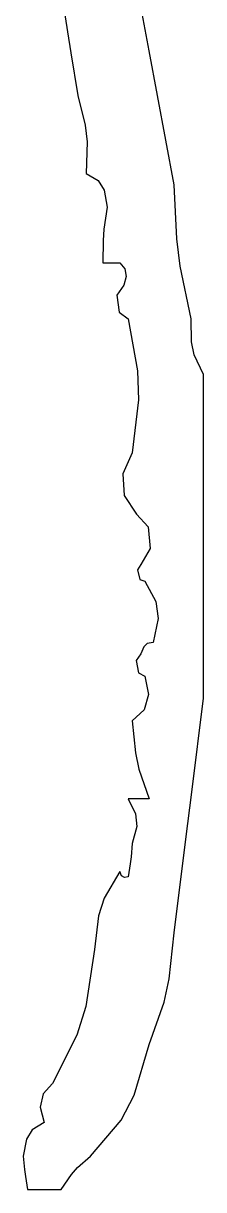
# Model space of a CAD drawing. Extents: x -446699 to 757189, y -606167 to -103070.
# Drawn here: x -196011.1 to -195988.1, y -418971.6 to -418823.2 of the extents above; entities that cross this region are included whole.
import ezdxf

# ---------------------------------------------------------------- set-up
doc = ezdxf.new("R2010")
doc.units = 0
doc.header["$LTSCALE"] = 1000
doc.header["$MEASUREMENT"] = 0
doc.layers.add('_0', color=7, linetype='Continuous')

# ---------------------------------------------------------------- blocks, each defined once
blk = doc.blocks.new('dianziq11')
for p, q in [((1212110.5, -142102.7), (1212020, -141620.9)), ((1211635.7, -141771.4), (1211670.3, -142000.8)), ((1211670.3, -142000.8), (1211688.4, -142115.2)), ((1212155.7, -142343.6), (1212110.5, -142102.7)), ((1211688.4, -142115.2), (1211726.2, -142343.6)), ((1211726.2, -142343.6), (1211766.6, -142505.2)), ((1212246.1, -142825.5), (1212155.7, -142343.6)), ((1211766.6, -142505.2), (1211776.2, -142595)), ((1211776.2, -142595), (1211771.4, -142765.2)), ((1211771.4, -142765.2), (1211835.9, -142803.6)), ((1211835.9, -142803.6), (1211867.7, -142854.5)), ((1211867.7, -142854.5), (1211884.4, -142945.9)), ((1212259.3, -143118), (1212246.1, -142825.5)), ((1211884.4, -142945.9), (1211867.3, -143064.8)), ((1211867.3, -143064.8), (1211862.7, -143126)), ((1212277.7, -143265.8), (1212259.3, -143118)), ((1211862.7, -143126), (1211861.8, -143247.1)), ((1211861.8, -143247.1), (1211898, -143247.1)), ((1211898, -143247.1), (1211916.1, -143247.1)), ((1211916.1, -143247.1), (1211952.2, -143247.1)), ((1211952.2, -143247.1), (1211980, -143280.2)), ((1211980, -143280.2), (1211987.6, -143320.9)), ((1212336.5, -143548.2), (1212277.7, -143265.8)), ((1211974.8, -143367.5), (1211937.4, -143421.2)), ((1211987.6, -143320.9), (1211974.8, -143367.5)), ((1211937.4, -143421.2), (1211948.9, -143513.6)), ((1211948.9, -143513.6), (1211997.4, -143548.2)), ((1211997.4, -143548.2), (1212048.8, -143829.3)), ((1212338.4, -143674), (1212336.5, -143548.2)), ((1212353.9, -143743), (1212338.4, -143674)), ((1212404.3, -143849.4), (1212353.9, -143743)), ((1212048.8, -143829.3), (1212053.7, -143985.1)), ((1212404.3, -144548), (1212404.3, -143849.4)), ((1212053.7, -143985.1), (1212020, -144271)), ((1212020, -144271), (1211968.8, -144385.1)), ((1211968.8, -144385.1), (1211976.8, -144502.2)), ((1211976.8, -144502.2), (1212042.6, -144602.2)), ((1212404.3, -144897.3), (1212404.3, -144548)), ((1212042.6, -144602.2), (1212105.8, -144671.6)), ((1212105.8, -144671.6), (1212115.5, -144787.1)), ((1212115.5, -144787.1), (1212065.3, -144873.3)), ((1212065.3, -144873.3), (1212047.3, -144902.9)), ((1212047.3, -144902.9), (1212060.1, -144954.2)), ((1212404.3, -145596), (1212404.3, -144897.3)), ((1212060.1, -144954.2), (1212087.9, -144963.6)), ((1212087.9, -144963.6), (1212146.9, -145072.9)), ((1212146.9, -145072.9), (1212159.5, -145164.9)), ((1212159.5, -145164.9), (1212133.1, -145294.9)), ((1212081.7, -145317.6), (1212065.3, -145355.1)), ((1212100.8, -145300.7), (1212081.7, -145317.6)), ((1212133.1, -145294.9), (1212100.8, -145300.7)), ((1212065.3, -145355.1), (1212040.5, -145392.2)), ((1212040.5, -145392.2), (1212052.9, -145458.3)), ((1212052.9, -145458.3), (1212087.9, -145475.6)), ((1212087.9, -145475.6), (1212106.7, -145575.4)), ((1212106.7, -145575.4), (1212083.5, -145657.8)), ((1212340.6, -146101.8), (1212404.3, -145596)), ((1212083.5, -145657.8), (1212020, -145716.5)), ((1212020, -145716.5), (1212036.9, -145890.4)), ((1212036.9, -145890.4), (1212055.8, -145978.5)), ((1212055.8, -145978.5), (1212110.5, -146138.1)), ((1212042.6, -146138.1), (1211997.4, -146138.1)), ((1211997.4, -146138.1), (1212037.7, -146219.1)), ((1212065.3, -146138.1), (1212042.6, -146138.1)), ((1212110.5, -146138.1), (1212065.3, -146138.1)), ((1212309, -146354.8), (1212340.6, -146101.8)), ((1212037.7, -146219.1), (1212044.1, -146287.3)), ((1212044.1, -146287.3), (1212020, -146379)), ((1212020, -146379), (1212013.5, -146451.7)), ((1212246.1, -146860.8), (1212309, -146354.8)), ((1212013.5, -146451.7), (1212009, -146488)), ((1212009, -146488), (1211997.4, -146559.7)), ((1211952.2, -146529.6), (1211867.7, -146674.4)), ((1211962, -146553.1), (1211952.2, -146529.6)), ((1211977.4, -146563.3), (1211962, -146553.1)), ((1211997.4, -146559.7), (1211977.4, -146563.3)), ((1211867.7, -146674.4), (1211837, -146769.7)), ((1211837, -146769.7), (1211816.6, -146951.2)), ((1212219.5, -147109.8), (1212246.1, -146860.8)), ((1211816.6, -146951.2), (1211769.6, -147258)), ((1212191.1, -147235.7), (1212219.5, -147109.8)), ((1211769.6, -147258), (1211721, -147413.4)), ((1212110.5, -147463.1), (1212191.1, -147235.7)), ((1211721, -147413.4), (1211590.5, -147673.9)), ((1212030.6, -147737.3), (1212110.5, -147463.1)), ((1211590.5, -147673.9), (1211539.2, -147728.9)), ((1211539.2, -147728.9), (1211523.5, -147802)), ((1211960, -147871.6), (1212030.6, -147737.3)), ((1211523.5, -147802), (1211545.3, -147884.7)), ((1211545.3, -147884.7), (1211480.8, -147923.1)), ((1211794, -148065.4), (1211960, -147871.6)), ((1211480.8, -147923.1), (1211449, -147974)), ((1211449, -147974), (1211432.3, -148065.4)), ((1211432.3, -148065.4), (1211438.8, -148138.2)), ((1211724.7, -148127.2), (1211794, -148065.4)), ((1211438.8, -148138.2), (1211443.4, -148174.5)), ((1211692.1, -148164.3), (1211724.7, -148127.2)), ((1211443.4, -148174.5), (1211454.9, -148246.1)), ((1211635.7, -148246.1), (1211692.1, -148164.3)), ((1211454.9, -148246.1), (1211527.2, -148246.1)), ((1211527.2, -148246.1), (1211563.4, -148246.1)), ((1211563.4, -148246.1), (1211635.7, -148246.1))]:
    blk.add_line(p, q)
blk = doc.blocks.new('YHYHHRR')
at = {"layer": '_0', "xscale": 0.0471933356930011, "yscale": 0.0471933356930011, "zscale": 0.0471933356930011}
blk.add_blockref('dianziq11', (208274.73, 477364.14), dxfattribs=at)

msp = doc.modelspace()

# ---------------------------------------------------------------- block references
at = {"xscale": 0.49999995, "yscale": 0.49999995, "zscale": 0.49999995}
msp.add_blockref('YHYHHRR', (-328734.18, -654155.55), dxfattribs=at)

doc.saveas('drawing.dxf')
